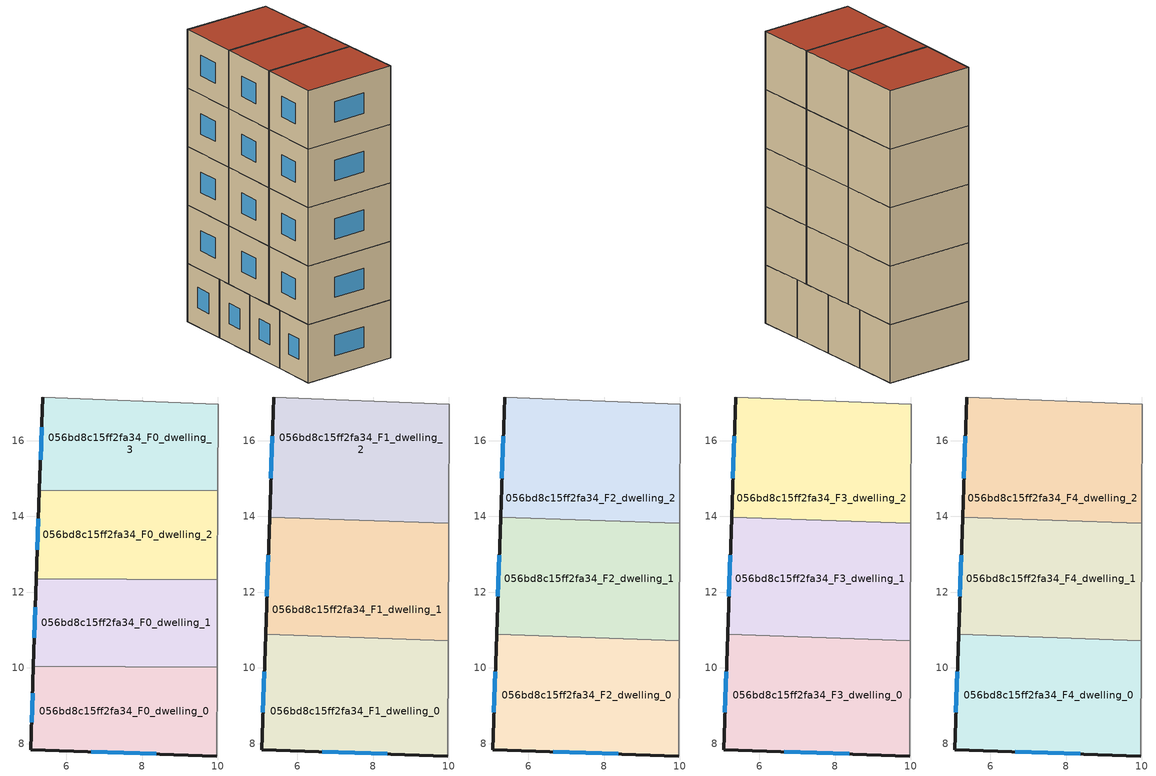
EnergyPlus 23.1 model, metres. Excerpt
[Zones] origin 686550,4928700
056bd8c15ff2fa34_F0_dwelling_0
 floor ground (EU_floor_Construction): 9.96,7.67 9.98,10.03 5.13,10.05 5.05,7.84 z0
 wall outside (EU_wall_Construction): 9.96,7.67 5.05,7.84 5.13,10.05 z0:3
 wall adiabatic (EU_wall_Construction): 9.98,10.03 9.96,7.67 z0:3
 wall to 056bd8c15ff2fa34_F0_dwelling_1 (EU_wall_Construction): 5.13,10.05 9.98,10.03 z0:3
 window (EU_Window_Construction): 8.37,7.73 6.65,7.79 / 5.08,8.56 5.1,9.33 z0.98:2.02
056bd8c15ff2fa34_F0_dwelling_1
 floor ground (EU_floor_Construction): 9.98,10.03 9.99,12.33 5.21,12.36 5.13,10.05 z0
 wall outside (EU_wall_Construction): 5.13,10.05 5.21,12.36 z0:3
 wall to 056bd8c15ff2fa34_F0_dwelling_2 (EU_wall_Construction): 5.21,12.36 9.99,12.33 z0:3
 wall adiabatic (EU_wall_Construction): 9.99,12.33 9.98,10.03 z0:3
 window (EU_Window_Construction): 5.15,10.8 5.18,11.61 z0.98:2.02
056bd8c15ff2fa34_F0_dwelling_2
 floor ground (EU_floor_Construction): 9.99,12.33 10,14.67 5.29,14.7 5.21,12.36 z0
 wall outside (EU_wall_Construction): 5.21,12.36 5.29,14.7 z0:3
 wall to 056bd8c15ff2fa34_F0_dwelling_3 (EU_wall_Construction): 5.29,14.7 10,14.67 z0:3
 wall adiabatic (EU_wall_Construction): 10,14.67 9.99,12.33 z0:3
 window (EU_Window_Construction): 5.23,13.12 5.26,13.94 z0.98:2.02
056bd8c15ff2fa34_F0_dwelling_3
 floor ground (EU_floor_Construction): 10,14.67 10.01,16.96 5.37,17.16 5.29,14.7 z0
 wall outside (EU_wall_Construction): 5.29,14.7 5.37,17.16 z0:3
 wall adiabatic (EU_wall_Construction): 5.37,17.16 10.01,16.96 10,14.67 z0:3
 window (EU_Window_Construction): 5.32,15.5 5.35,16.36 z0.98:2.02
056bd8c15ff2fa34_F1_dwelling_0
 floor to 056bd8c15ff2fa34_F0_dwelling_0 (EU_floor_Construction): 9.96,7.67 9.98,10.03 5.13,10.05 5.05,7.84 z3
 floor to 056bd8c15ff2fa34_F0_dwelling_1 (EU_floor_Construction): 9.98,10.03 9.98,10.72 5.16,10.88 5.13,10.05 z3
 wall outside (EU_wall_Construction): 9.96,7.67 5.05,7.84 5.16,10.88 z3:6
 wall adiabatic (EU_wall_Construction): 9.98,10.72 9.96,7.67 z3:6
 wall to 056bd8c15ff2fa34_F1_dwelling_1 (EU_wall_Construction): 5.16,10.88 9.98,10.72 z3:6
 window (EU_Window_Construction): 8.37,7.73 6.65,7.79 / 5.09,8.83 5.12,9.9 z3.98:5.02
056bd8c15ff2fa34_F1_dwelling_1
 floor to 056bd8c15ff2fa34_F0_dwelling_1 (EU_floor_Construction): 9.98,10.72 9.99,12.33 5.21,12.36 5.16,10.88 z3
 floor to 056bd8c15ff2fa34_F0_dwelling_2 (EU_floor_Construction): 9.99,12.33 10,13.82 5.26,13.98 5.21,12.36 z3
 wall outside (EU_wall_Construction): 5.16,10.88 5.26,13.98 z3:6
 wall to 056bd8c15ff2fa34_F1_dwelling_2 (EU_wall_Construction): 5.26,13.98 10,13.82 z3:6
 wall adiabatic (EU_wall_Construction): 10,13.82 9.98,10.72 z3:6
 window (EU_Window_Construction): 5.19,11.89 5.23,12.97 z3.98:5.02
056bd8c15ff2fa34_F1_dwelling_2
 floor to 056bd8c15ff2fa34_F0_dwelling_2 (EU_floor_Construction): 10,13.82 10,14.67 5.29,14.7 5.26,13.98 z3
 floor to 056bd8c15ff2fa34_F0_dwelling_3 (EU_floor_Construction): 10,14.67 10.01,16.96 5.37,17.16 5.29,14.7 z3
 wall outside (EU_wall_Construction): 5.26,13.98 5.37,17.16 z3:6
 wall adiabatic (EU_wall_Construction): 5.37,17.16 10.01,16.96 10,13.82 z3:6
 window (EU_Window_Construction): 5.3,15.01 5.34,16.12 z3.98:5.02
056bd8c15ff2fa34_F2_dwelling_0
 floor to 056bd8c15ff2fa34_F1_dwelling_0 (EU_floor_Construction): 9.96,7.67 9.98,10.72 5.16,10.88 5.05,7.84 z6
 wall outside (EU_wall_Construction): 9.96,7.67 5.05,7.84 5.16,10.88 z6:9
 wall adiabatic (EU_wall_Construction): 9.98,10.72 9.96,7.67 z6:9
 wall to 056bd8c15ff2fa34_F2_dwelling_1 (EU_wall_Construction): 5.16,10.88 9.98,10.72 z6:9
 window (EU_Window_Construction): 8.37,7.73 6.65,7.79 / 5.09,8.83 5.12,9.9 z6.98:8.02
056bd8c15ff2fa34_F2_dwelling_1
 floor to 056bd8c15ff2fa34_F1_dwelling_1 (EU_floor_Construction): 9.98,10.72 10,13.82 5.26,13.98 5.16,10.88 z6
 wall outside (EU_wall_Construction): 5.16,10.88 5.26,13.98 z6:9
 wall to 056bd8c15ff2fa34_F2_dwelling_2 (EU_wall_Construction): 5.26,13.98 10,13.82 z6:9
 wall adiabatic (EU_wall_Construction): 10,13.82 9.98,10.72 z6:9
 window (EU_Window_Construction): 5.19,11.89 5.23,12.97 z6.98:8.02
056bd8c15ff2fa34_F2_dwelling_2
 floor to 056bd8c15ff2fa34_F1_dwelling_2 (EU_floor_Construction): 10,13.82 10.01,16.96 5.37,17.16 5.26,13.98 z6
 wall outside (EU_wall_Construction): 5.26,13.98 5.37,17.16 z6:9
 wall adiabatic (EU_wall_Construction): 5.37,17.16 10.01,16.96 10,13.82 z6:9
 window (EU_Window_Construction): 5.3,15.01 5.34,16.12 z6.98:8.02
056bd8c15ff2fa34_F3_dwelling_0
 floor to 056bd8c15ff2fa34_F2_dwelling_0 (EU_floor_Construction): 9.96,7.67 9.98,10.72 5.16,10.88 5.05,7.84 z9
 wall outside (EU_wall_Construction): 9.96,7.67 5.05,7.84 5.16,10.88 z9:12
 wall adiabatic (EU_wall_Construction): 9.98,10.72 9.96,7.67 z9:12
 wall to 056bd8c15ff2fa34_F3_dwelling_1 (EU_wall_Construction): 5.16,10.88 9.98,10.72 z9:12
 window (EU_Window_Construction): 8.37,7.73 6.65,7.79 / 5.09,8.83 5.12,9.9 z9.98:11.02
056bd8c15ff2fa34_F3_dwelling_1
 floor to 056bd8c15ff2fa34_F2_dwelling_1 (EU_floor_Construction): 9.98,10.72 10,13.82 5.26,13.98 5.16,10.88 z9
 wall outside (EU_wall_Construction): 5.16,10.88 5.26,13.98 z9:12
 wall to 056bd8c15ff2fa34_F3_dwelling_2 (EU_wall_Construction): 5.26,13.98 10,13.82 z9:12
 wall adiabatic (EU_wall_Construction): 10,13.82 9.98,10.72 z9:12
 window (EU_Window_Construction): 5.19,11.89 5.23,12.97 z9.98:11.02
056bd8c15ff2fa34_F3_dwelling_2
 floor to 056bd8c15ff2fa34_F2_dwelling_2 (EU_floor_Construction): 10,13.82 10.01,16.96 5.37,17.16 5.26,13.98 z9
 wall outside (EU_wall_Construction): 5.26,13.98 5.37,17.16 z9:12
 wall adiabatic (EU_wall_Construction): 5.37,17.16 10.01,16.96 10,13.82 z9:12
 window (EU_Window_Construction): 5.3,15.01 5.34,16.12 z9.98:11.02
056bd8c15ff2fa34_F4_dwelling_0
 floor to 056bd8c15ff2fa34_F3_dwelling_0 (EU_floor_Construction): 9.96,7.67 9.98,10.72 5.16,10.88 5.05,7.84 z12
 wall outside (EU_wall_Construction): 9.96,7.67 5.05,7.84 5.16,10.88 z12:15
 wall adiabatic (EU_wall_Construction): 9.98,10.72 9.96,7.67 z12:15
 wall to 056bd8c15ff2fa34_F4_dwelling_1 (EU_wall_Construction): 5.16,10.88 9.98,10.72 z12:15
 window (EU_Window_Construction): 8.37,7.73 6.65,7.79 / 5.09,8.83 5.12,9.9 z12.98:14.02
 roof outside (EU_roof_Construction): 9.98,10.72 9.96,7.67 5.05,7.84 5.16,10.88 z15
056bd8c15ff2fa34_F4_dwelling_1
 floor to 056bd8c15ff2fa34_F3_dwelling_1 (EU_floor_Construction): 9.98,10.72 10,13.82 5.26,13.98 5.16,10.88 z12
 wall outside (EU_wall_Construction): 5.16,10.88 5.26,13.98 z12:15
 wall to 056bd8c15ff2fa34_F4_dwelling_2 (EU_wall_Construction): 5.26,13.98 10,13.82 z12:15
 wall adiabatic (EU_wall_Construction): 10,13.82 9.98,10.72 z12:15
 window (EU_Window_Construction): 5.19,11.89 5.23,12.97 z12.98:14.02
 roof outside (EU_roof_Construction): 10,13.82 9.98,10.72 5.16,10.88 5.26,13.98 z15
056bd8c15ff2fa34_F4_dwelling_2
 floor to 056bd8c15ff2fa34_F3_dwelling_2 (EU_floor_Construction): 10,13.82 10.01,16.96 5.37,17.16 5.26,13.98 z12
 wall outside (EU_wall_Construction): 5.26,13.98 5.37,17.16 z12:15
 wall adiabatic (EU_wall_Construction): 5.37,17.16 10.01,16.96 10,13.82 z12:15
 window (EU_Window_Construction): 5.3,15.01 5.34,16.12 z12.98:14.02
 roof outside (EU_roof_Construction): 10.01,16.96 10,13.82 5.26,13.98 5.37,17.16 z15
[Building]
EU S2 Campaign: North Axis=0; Terrain=City; Solar Distribution=FullExterior
[Site:Location]
Bologna: Latitude=44.5; Longitude=11.25; Time Zone=1; Elevation=37
[SizingPeriod:WeatherFileDays]
AnnualSizingPeriod: Begin Month=1; Begin Day of Month=1; End Month=12; End Day of Month=31; Day of Week for Start Day=Monday; Use Weather File Daylight Saving Period=No; Use Weather File Rain and Snow Indicators=No
[MATERIAL]
EU_InternalMass_Material: Roughness=MediumRough; Thickness=0.1; Conductivity=1; Density=1800; Specific Heat=900; Thermal Absorptance=0.9; Solar Absorptance=0.7; Visible Absorptance=0.7
[MATERIAL:NOMASS] Roughness=MediumRough; Thermal Absorptance=0.9; Solar Absorptance=0.7; Visible Absorptance=0.7
Name | Thermal Resistance
EU_wall_NoMass | 0.905828
EU_roof_NoMass | 0.37593
EU_floor_NoMass | 0.67114
[WINDOWMATERIAL:SIMPLEGLAZINGSYSTEM]
EU_Window_SimpleGlazing: UFactor=4.52486; Solar Heat Gain Coefficient=0.85; Visible Transmittance=0.85
[CONSTRUCTION]
EU_wall_Construction: EU_wall_NoMass
EU_roof_Construction: EU_roof_NoMass
EU_floor_Construction: EU_floor_NoMass
EU_InternalMass_Construction: EU_InternalMass_Material
EU_Window_Construction: EU_Window_SimpleGlazing
[ZONE] Type=1; Multiplier=1; Ceiling Height=autocalculate; Floor Area=autocalculate; Part of Total Floor Area=Yes
Name | Volume
056bd8c15ff2fa34_F0_dwelling_0 | 33.3318
056bd8c15ff2fa34_F1_dwelling_0; 056bd8c15ff2fa34_F2_dwelling_0; 056bd8c15ff2fa34_F3_dwelling_0; 056bd8c15ff2fa34_F4_dwelling_0 | 44.4375
056bd8c15ff2fa34_F0_dwelling_1 | 33.3311
056bd8c15ff2fa34_F1_dwelling_1; 056bd8c15ff2fa34_F2_dwelling_1; 056bd8c15ff2fa34_F3_dwelling_1; 056bd8c15ff2fa34_F4_dwelling_1; 056bd8c15ff2fa34_F1_dwelling_2; 056bd8c15ff2fa34_F2_dwelling_2; 056bd8c15ff2fa34_F3_dwelling_2; 056bd8c15ff2fa34_F4_dwelling_2 | 44.4426
056bd8c15ff2fa34_F0_dwelling_2 | 33.3303
056bd8c15ff2fa34_F0_dwelling_3 | 33.3362
[INTERNALMASS] Construction=EU_InternalMass_Construction
Name | Zone or ZoneList | Surface Area
056bd8c15ff2fa34_F0_dwelling_0_EU_InternalMass | 056bd8c15ff2fa34_F0_dwelling_0 | 11.1102
056bd8c15ff2fa34_F0_dwelling_1_EU_InternalMass | 056bd8c15ff2fa34_F0_dwelling_1 | 11.1106
056bd8c15ff2fa34_F0_dwelling_2_EU_InternalMass | 056bd8c15ff2fa34_F0_dwelling_2 | 11.1102
056bd8c15ff2fa34_F0_dwelling_3_EU_InternalMass | 056bd8c15ff2fa34_F0_dwelling_3 | 11.1118
056bd8c15ff2fa34_F1_dwelling_0_EU_InternalMass | 056bd8c15ff2fa34_F1_dwelling_0 | 14.8125
056bd8c15ff2fa34_F1_dwelling_1_EU_InternalMass | 056bd8c15ff2fa34_F1_dwelling_1 | 14.8141
056bd8c15ff2fa34_F1_dwelling_2_EU_InternalMass | 056bd8c15ff2fa34_F1_dwelling_2 | 14.8142
056bd8c15ff2fa34_F2_dwelling_0_EU_InternalMass | 056bd8c15ff2fa34_F2_dwelling_0 | 14.8125
056bd8c15ff2fa34_F2_dwelling_1_EU_InternalMass | 056bd8c15ff2fa34_F2_dwelling_1 | 14.8141
056bd8c15ff2fa34_F2_dwelling_2_EU_InternalMass | 056bd8c15ff2fa34_F2_dwelling_2 | 14.8142
056bd8c15ff2fa34_F3_dwelling_0_EU_InternalMass | 056bd8c15ff2fa34_F3_dwelling_0 | 14.8125
056bd8c15ff2fa34_F3_dwelling_1_EU_InternalMass | 056bd8c15ff2fa34_F3_dwelling_1 | 14.8141
056bd8c15ff2fa34_F3_dwelling_2_EU_InternalMass | 056bd8c15ff2fa34_F3_dwelling_2 | 14.8142
056bd8c15ff2fa34_F4_dwelling_0_EU_InternalMass | 056bd8c15ff2fa34_F4_dwelling_0 | 14.8125
056bd8c15ff2fa34_F4_dwelling_1_EU_InternalMass | 056bd8c15ff2fa34_F4_dwelling_1 | 14.8141
056bd8c15ff2fa34_F4_dwelling_2_EU_InternalMass | 056bd8c15ff2fa34_F4_dwelling_2 | 14.8142
[OTHEREQUIPMENT] Fuel Type=Electricity; Design Level Calculation Method=Watts/Area; Power per Zone Floor Area=1; Fraction Latent=0; Fraction Radiant=0; Fraction Lost=0; Carbon Dioxide Generation Rate=0; EndUse Subcategory=EU_Step8_InternalGains
Name | Zone or ZoneList or Space or SpaceList | Schedule
EU_Step8_InternalGain_056bd8c15ff2fa34_F0_dwelling_0_f000 | 056bd8c15ff2fa34_F0_dwelling_0 | EU_Step8_GainSchedule_056bd8c15ff2fa34_F0_dwelling_0_f000
EU_Step8_InternalGain_056bd8c15ff2fa34_F0_dwelling_1_f000 | 056bd8c15ff2fa34_F0_dwelling_1 | EU_Step8_GainSchedule_056bd8c15ff2fa34_F0_dwelling_1_f000
EU_Step8_InternalGain_056bd8c15ff2fa34_F0_dwelling_2_f000 | 056bd8c15ff2fa34_F0_dwelling_2 | EU_Step8_GainSchedule_056bd8c15ff2fa34_F0_dwelling_2_f000
EU_Step8_InternalGain_056bd8c15ff2fa34_F0_dwelling_3_f000 | 056bd8c15ff2fa34_F0_dwelling_3 | EU_Step8_GainSchedule_056bd8c15ff2fa34_F0_dwelling_3_f000
EU_Step8_InternalGain_056bd8c15ff2fa34_F1_dwelling_0_f000 | 056bd8c15ff2fa34_F1_dwelling_0 | EU_Step8_GainSchedule_056bd8c15ff2fa34_F1_dwelling_0_f000
EU_Step8_InternalGain_056bd8c15ff2fa34_F1_dwelling_1_f000 | 056bd8c15ff2fa34_F1_dwelling_1 | EU_Step8_GainSchedule_056bd8c15ff2fa34_F1_dwelling_1_f000
EU_Step8_InternalGain_056bd8c15ff2fa34_F1_dwelling_2_f000 | 056bd8c15ff2fa34_F1_dwelling_2 | EU_Step8_GainSchedule_056bd8c15ff2fa34_F1_dwelling_2_f000
EU_Step8_InternalGain_056bd8c15ff2fa34_F2_dwelling_0_f000 | 056bd8c15ff2fa34_F2_dwelling_0 | EU_Step8_GainSchedule_056bd8c15ff2fa34_F2_dwelling_0_f000
EU_Step8_InternalGain_056bd8c15ff2fa34_F2_dwelling_1_f000 | 056bd8c15ff2fa34_F2_dwelling_1 | EU_Step8_GainSchedule_056bd8c15ff2fa34_F2_dwelling_1_f000
EU_Step8_InternalGain_056bd8c15ff2fa34_F2_dwelling_2_f000 | 056bd8c15ff2fa34_F2_dwelling_2 | EU_Step8_GainSchedule_056bd8c15ff2fa34_F2_dwelling_2_f000
EU_Step8_InternalGain_056bd8c15ff2fa34_F3_dwelling_0_f000 | 056bd8c15ff2fa34_F3_dwelling_0 | EU_Step8_GainSchedule_056bd8c15ff2fa34_F3_dwelling_0_f000
EU_Step8_InternalGain_056bd8c15ff2fa34_F3_dwelling_1_f000 | 056bd8c15ff2fa34_F3_dwelling_1 | EU_Step8_GainSchedule_056bd8c15ff2fa34_F3_dwelling_1_f000
EU_Step8_InternalGain_056bd8c15ff2fa34_F3_dwelling_2_f000 | 056bd8c15ff2fa34_F3_dwelling_2 | EU_Step8_GainSchedule_056bd8c15ff2fa34_F3_dwelling_2_f000
EU_Step8_InternalGain_056bd8c15ff2fa34_F4_dwelling_0_f000 | 056bd8c15ff2fa34_F4_dwelling_0 | EU_Step8_GainSchedule_056bd8c15ff2fa34_F4_dwelling_0_f000
EU_Step8_InternalGain_056bd8c15ff2fa34_F4_dwelling_1_f000 | 056bd8c15ff2fa34_F4_dwelling_1 | EU_Step8_GainSchedule_056bd8c15ff2fa34_F4_dwelling_1_f000
EU_Step8_InternalGain_056bd8c15ff2fa34_F4_dwelling_2_f000 | 056bd8c15ff2fa34_F4_dwelling_2 | EU_Step8_GainSchedule_056bd8c15ff2fa34_F4_dwelling_2_f000
[ZONEVENTILATION:DESIGNFLOWRATE] Schedule=EU_AlwaysOn; Design Flow Rate Calculation Method=AirChanges/Hour; Air Changes per Hour=0.73129; Ventilation Type=Natural; Fan Pressure Rise=0; Fan Total Efficiency=1; Constant Term Coefficient=1; Temperature Term Coefficient=0; Velocity Term Coefficient=0; Velocity Squared Term Coefficient=0; Minimum Indoor Temperature=-100; Maximum Indoor Temperature=100; Delta Temperature=-100; Minimum Outdoor Temperature=-100; Maximum Outdoor Temperature=100; Maximum Wind Speed=40
Name | Zone or ZoneList or Space or SpaceList
EU_ConstantAir_056bd8c15ff2fa34_F0_dwelling_0 | 056bd8c15ff2fa34_F0_dwelling_0
EU_ConstantAir_056bd8c15ff2fa34_F0_dwelling_1 | 056bd8c15ff2fa34_F0_dwelling_1
EU_ConstantAir_056bd8c15ff2fa34_F0_dwelling_2 | 056bd8c15ff2fa34_F0_dwelling_2
EU_ConstantAir_056bd8c15ff2fa34_F0_dwelling_3 | 056bd8c15ff2fa34_F0_dwelling_3
EU_ConstantAir_056bd8c15ff2fa34_F1_dwelling_0 | 056bd8c15ff2fa34_F1_dwelling_0
EU_ConstantAir_056bd8c15ff2fa34_F1_dwelling_1 | 056bd8c15ff2fa34_F1_dwelling_1
EU_ConstantAir_056bd8c15ff2fa34_F1_dwelling_2 | 056bd8c15ff2fa34_F1_dwelling_2
EU_ConstantAir_056bd8c15ff2fa34_F2_dwelling_0 | 056bd8c15ff2fa34_F2_dwelling_0
EU_ConstantAir_056bd8c15ff2fa34_F2_dwelling_1 | 056bd8c15ff2fa34_F2_dwelling_1
EU_ConstantAir_056bd8c15ff2fa34_F2_dwelling_2 | 056bd8c15ff2fa34_F2_dwelling_2
EU_ConstantAir_056bd8c15ff2fa34_F3_dwelling_0 | 056bd8c15ff2fa34_F3_dwelling_0
EU_ConstantAir_056bd8c15ff2fa34_F3_dwelling_1 | 056bd8c15ff2fa34_F3_dwelling_1
EU_ConstantAir_056bd8c15ff2fa34_F3_dwelling_2 | 056bd8c15ff2fa34_F3_dwelling_2
EU_ConstantAir_056bd8c15ff2fa34_F4_dwelling_0 | 056bd8c15ff2fa34_F4_dwelling_0
EU_ConstantAir_056bd8c15ff2fa34_F4_dwelling_1 | 056bd8c15ff2fa34_F4_dwelling_1
EU_ConstantAir_056bd8c15ff2fa34_F4_dwelling_2 | 056bd8c15ff2fa34_F4_dwelling_2
[HVACTEMPLATE:THERMOSTAT] Constant Heating Setpoint=20; Constant Cooling Setpoint=50
EU_HeatOnly_056bd8c15ff2fa34_F0_dwelling_0; EU_HeatOnly_056bd8c15ff2fa34_F0_dwelling_1; EU_HeatOnly_056bd8c15ff2fa34_F0_dwelling_2; EU_HeatOnly_056bd8c15ff2fa34_F0_dwelling_3; EU_HeatOnly_056bd8c15ff2fa34_F1_dwelling_0; EU_HeatOnly_056bd8c15ff2fa34_F1_dwelling_1; EU_HeatOnly_056bd8c15ff2fa34_F1_dwelling_2; EU_HeatOnly_056bd8c15ff2fa34_F2_dwelling_0; EU_HeatOnly_056bd8c15ff2fa34_F2_dwelling_1; EU_HeatOnly_056bd8c15ff2fa34_F2_dwelling_2; EU_HeatOnly_056bd8c15ff2fa34_F3_dwelling_0; EU_HeatOnly_056bd8c15ff2fa34_F3_dwelling_1; EU_HeatOnly_056bd8c15ff2fa34_F3_dwelling_2; EU_HeatOnly_056bd8c15ff2fa34_F4_dwelling_0; EU_HeatOnly_056bd8c15ff2fa34_F4_dwelling_1; EU_HeatOnly_056bd8c15ff2fa34_F4_dwelling_2
[HVACTEMPLATE:ZONE:IDEALLOADSAIRSYSTEM] System Availability Schedule=EU_AlwaysOn; Maximum Heating Supply Air Temperature=50; Minimum Cooling Supply Air Temperature=13; Maximum Heating Supply Air Humidity Ratio=0.0156; Minimum Cooling Supply Air Humidity Ratio=0.0077; Heating Limit=NoLimit; Cooling Limit=NoLimit; Heating Availability Schedule=EU_AlwaysOn; Cooling Availability Schedule=EU_CoolingOff; Dehumidification Control Type=ConstantSensibleHeatRatio; Cooling Sensible Heat Ratio=0.7; Dehumidification Setpoint=60; Humidification Control Type=None; Humidification Setpoint=30; Outdoor Air Method=None; Outdoor Air Flow Rate per Person=0.00944; Outdoor Air Flow Rate per Zone Floor Area=0; Outdoor Air Flow Rate per Zone=0; Demand Controlled Ventilation Type=None; Outdoor Air Economizer Type=NoEconomizer; Heat Recovery Type=None; Sensible Heat Recovery Effectiveness=0.7; Latent Heat Recovery Effectiveness=0.65
Name | Template Thermostat
056bd8c15ff2fa34_F0_dwelling_0 | EU_HeatOnly_056bd8c15ff2fa34_F0_dwelling_0
056bd8c15ff2fa34_F0_dwelling_1 | EU_HeatOnly_056bd8c15ff2fa34_F0_dwelling_1
056bd8c15ff2fa34_F0_dwelling_2 | EU_HeatOnly_056bd8c15ff2fa34_F0_dwelling_2
056bd8c15ff2fa34_F0_dwelling_3 | EU_HeatOnly_056bd8c15ff2fa34_F0_dwelling_3
056bd8c15ff2fa34_F1_dwelling_0 | EU_HeatOnly_056bd8c15ff2fa34_F1_dwelling_0
056bd8c15ff2fa34_F1_dwelling_1 | EU_HeatOnly_056bd8c15ff2fa34_F1_dwelling_1
056bd8c15ff2fa34_F1_dwelling_2 | EU_HeatOnly_056bd8c15ff2fa34_F1_dwelling_2
056bd8c15ff2fa34_F2_dwelling_0 | EU_HeatOnly_056bd8c15ff2fa34_F2_dwelling_0
056bd8c15ff2fa34_F2_dwelling_1 | EU_HeatOnly_056bd8c15ff2fa34_F2_dwelling_1
056bd8c15ff2fa34_F2_dwelling_2 | EU_HeatOnly_056bd8c15ff2fa34_F2_dwelling_2
056bd8c15ff2fa34_F3_dwelling_0 | EU_HeatOnly_056bd8c15ff2fa34_F3_dwelling_0
056bd8c15ff2fa34_F3_dwelling_1 | EU_HeatOnly_056bd8c15ff2fa34_F3_dwelling_1
056bd8c15ff2fa34_F3_dwelling_2 | EU_HeatOnly_056bd8c15ff2fa34_F3_dwelling_2
056bd8c15ff2fa34_F4_dwelling_0 | EU_HeatOnly_056bd8c15ff2fa34_F4_dwelling_0
056bd8c15ff2fa34_F4_dwelling_1 | EU_HeatOnly_056bd8c15ff2fa34_F4_dwelling_1
056bd8c15ff2fa34_F4_dwelling_2 | EU_HeatOnly_056bd8c15ff2fa34_F4_dwelling_2
[SIZING:ZONE] Zone Cooling Design Supply Air Temperature Input Method=SupplyAirTemperature; Zone Cooling Design Supply Air Temperature=13; Zone Heating Design Supply Air Temperature Input Method=SupplyAirTemperature; Zone Heating Design Supply Air Temperature=50; Zone Cooling Design Supply Air Humidity Ratio=0.008; Zone Heating Design Supply Air Humidity Ratio=0.008; Cooling Design Air Flow Method=DesignDay; Cooling Design Air Flow Rate=0; Cooling Minimum Air Flow per Zone Floor Area=0.000762; Cooling Minimum Air Flow=0; Cooling Minimum Air Flow Fraction=0.2; Heating Design Air Flow Method=DesignDay; Heating Design Air Flow Rate=0; Heating Maximum Air Flow per Zone Floor Area=0.002032; Heating Maximum Air Flow=0.141576; Heating Maximum Air Flow Fraction=0.3; Account for Dedicated Outdoor Air System=No; Dedicated Outdoor Air System Control Strategy=NeutralSupplyAir; Dedicated Outdoor Air Low Setpoint Temperature for Design=autosize; Dedicated Outdoor Air High Setpoint Temperature for Design=autosize; Zone Load Sizing Method=Sensible Load Only No Latent Load; Zone Latent Cooling Design Supply Air Humidity Ratio Input Method=HumidityRatioDifference; Zone Cooling Design Supply Air Humidity Ratio Difference=0.005; Zone Latent Heating Design Supply Air Humidity Ratio Input Method=HumidityRatioDifference; Zone Humidification Design Supply Air Humidity Ratio Difference=0.005
056bd8c15ff2fa34_F0_dwelling_0; 056bd8c15ff2fa34_F0_dwelling_1; 056bd8c15ff2fa34_F0_dwelling_2; 056bd8c15ff2fa34_F0_dwelling_3; 056bd8c15ff2fa34_F1_dwelling_0; 056bd8c15ff2fa34_F1_dwelling_1; 056bd8c15ff2fa34_F1_dwelling_2; 056bd8c15ff2fa34_F2_dwelling_0; 056bd8c15ff2fa34_F2_dwelling_1; 056bd8c15ff2fa34_F2_dwelling_2; 056bd8c15ff2fa34_F3_dwelling_0; 056bd8c15ff2fa34_F3_dwelling_1; 056bd8c15ff2fa34_F3_dwelling_2; 056bd8c15ff2fa34_F4_dwelling_0; 056bd8c15ff2fa34_F4_dwelling_1; 056bd8c15ff2fa34_F4_dwelling_2
[SCHEDULE:CONSTANT]
Name | Hourly Value
EU_AlwaysOn | 1
EU_CoolingOff | 0
[SCHEDULE:FILE] Column Number=1; Rows to Skip at Top=0; Number of Hours of Data=8760; Column Separator=Comma; Interpolate to Timestep=No; Minutes per Item=60; Adjust Schedule for Daylight Savings=Yes
Name | File
EU_Step8_GainSchedule_056bd8c15ff2fa34_F0_dwelling_0_f000 | ../../schedules/056bd8c15ff2fa34/056bd8c15ff2fa34_F0_dwelling_0_f000_gain.csv
EU_Step8_GainSchedule_056bd8c15ff2fa34_F0_dwelling_1_f000 | ../../schedules/056bd8c15ff2fa34/056bd8c15ff2fa34_F0_dwelling_1_f000_gain.csv
EU_Step8_GainSchedule_056bd8c15ff2fa34_F0_dwelling_2_f000 | ../../schedules/056bd8c15ff2fa34/056bd8c15ff2fa34_F0_dwelling_2_f000_gain.csv
EU_Step8_GainSchedule_056bd8c15ff2fa34_F0_dwelling_3_f000 | ../../schedules/056bd8c15ff2fa34/056bd8c15ff2fa34_F0_dwelling_3_f000_gain.csv
EU_Step8_GainSchedule_056bd8c15ff2fa34_F1_dwelling_0_f000 | ../../schedules/056bd8c15ff2fa34/056bd8c15ff2fa34_F1_dwelling_0_f000_gain.csv
EU_Step8_GainSchedule_056bd8c15ff2fa34_F1_dwelling_1_f000 | ../../schedules/056bd8c15ff2fa34/056bd8c15ff2fa34_F1_dwelling_1_f000_gain.csv
EU_Step8_GainSchedule_056bd8c15ff2fa34_F1_dwelling_2_f000 | ../../schedules/056bd8c15ff2fa34/056bd8c15ff2fa34_F1_dwelling_2_f000_gain.csv
EU_Step8_GainSchedule_056bd8c15ff2fa34_F2_dwelling_0_f000 | ../../schedules/056bd8c15ff2fa34/056bd8c15ff2fa34_F2_dwelling_0_f000_gain.csv
EU_Step8_GainSchedule_056bd8c15ff2fa34_F2_dwelling_1_f000 | ../../schedules/056bd8c15ff2fa34/056bd8c15ff2fa34_F2_dwelling_1_f000_gain.csv
EU_Step8_GainSchedule_056bd8c15ff2fa34_F2_dwelling_2_f000 | ../../schedules/056bd8c15ff2fa34/056bd8c15ff2fa34_F2_dwelling_2_f000_gain.csv
EU_Step8_GainSchedule_056bd8c15ff2fa34_F3_dwelling_0_f000 | ../../schedules/056bd8c15ff2fa34/056bd8c15ff2fa34_F3_dwelling_0_f000_gain.csv
EU_Step8_GainSchedule_056bd8c15ff2fa34_F3_dwelling_1_f000 | ../../schedules/056bd8c15ff2fa34/056bd8c15ff2fa34_F3_dwelling_1_f000_gain.csv
EU_Step8_GainSchedule_056bd8c15ff2fa34_F3_dwelling_2_f000 | ../../schedules/056bd8c15ff2fa34/056bd8c15ff2fa34_F3_dwelling_2_f000_gain.csv
EU_Step8_GainSchedule_056bd8c15ff2fa34_F4_dwelling_0_f000 | ../../schedules/056bd8c15ff2fa34/056bd8c15ff2fa34_F4_dwelling_0_f000_gain.csv
EU_Step8_GainSchedule_056bd8c15ff2fa34_F4_dwelling_1_f000 | ../../schedules/056bd8c15ff2fa34/056bd8c15ff2fa34_F4_dwelling_1_f000_gain.csv
EU_Step8_GainSchedule_056bd8c15ff2fa34_F4_dwelling_2_f000 | ../../schedules/056bd8c15ff2fa34/056bd8c15ff2fa34_F4_dwelling_2_f000_gain.csv
